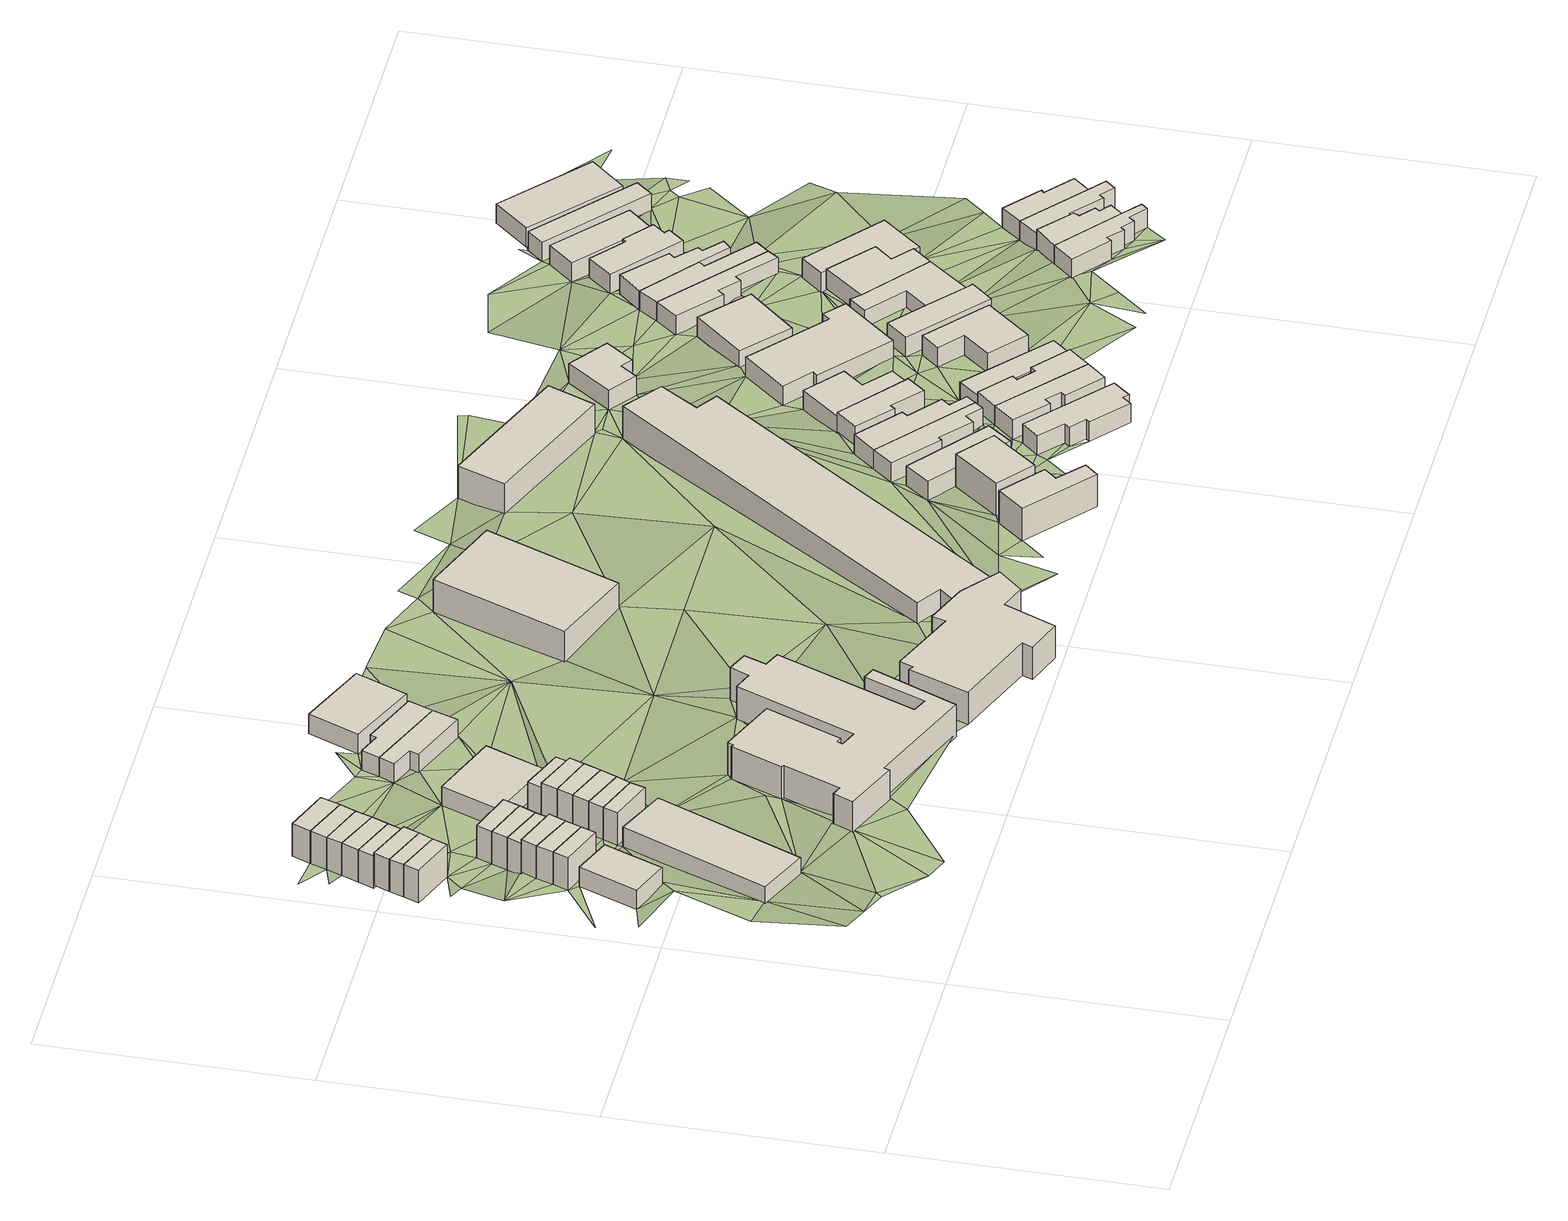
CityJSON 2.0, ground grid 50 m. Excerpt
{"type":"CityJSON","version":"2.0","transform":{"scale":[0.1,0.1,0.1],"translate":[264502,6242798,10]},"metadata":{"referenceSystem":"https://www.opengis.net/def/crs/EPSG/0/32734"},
"CityObjects":{
"building1":{"type":"Building","attributes":{"address":"Woodstock Cape Town","building":"yes","building:levels":1,"building_height":4.1,"plus_code":"4FRW3FC2+JXQ","ground_height":12.09,"roof_height":16.19},"geometry":[{"type":"Solid","lod":"1","boundaries":[[[[0,1,2,3]],[[1,4,5,2]],[[4,6,7,5]],[[6,0,3,7]],[[3,2,5,7]],[[6,4,1,0]]]]}]},
"building2":{"type":"Building","attributes":{"address":"10 Dublin Street Mews Woodstock Cape Town","building":"house","building:levels":2,"building_height":6.9,"plus_code":"4FRW3FC2+QX3","ground_height":11.28,"roof_height":18.18},"geometry":[{"type":"Solid","lod":"1","boundaries":[[[[8,9,10,11]],[[9,12,13,10]],[[12,14,15,13]],[[14,8,11,15]],[[11,10,13,15]],[[14,12,9,8]]]]}]},
"building3":{"type":"Building","attributes":{"address":"25 Dublin Street Mews Woodstock Cape Town","building":"house","building:levels":2,"building_height":6.9,"plus_code":"4FRW3FC2+MX9","ground_height":12.09,"roof_height":18.99},"geometry":[{"type":"Solid","lod":"1","boundaries":[[[[16,17,18,19]],[[17,20,21,18]],[[20,22,23,21]],[[22,16,19,23]],[[19,18,21,23]],[[22,20,17,16]]]]}]},
"building4":{"type":"Building","attributes":{"address":"11 Dublin Street Mews Woodstock Cape Town","building":"house","building:levels":2,"building_height":6.9,"plus_code":"4FRW3FC2+QX7","ground_height":11.28,"roof_height":18.18},"geometry":[{"type":"Solid","lod":"1","boundaries":[[[[9,8,11,10]],[[8,24,25,11]],[[24,26,27,25]],[[26,9,10,27]],[[10,11,25,27]],[[26,24,8,9]]]]}]},
"building5":{"type":"Building","attributes":{"address":"McNulty House (NOAH) 30 Dublin Street Woodstock Cape Town","building":"residential","building:levels":1,"building:units":"3","amenity":"social_facility","social_facility":"group_home","operator":"Neighbourhood Old Aged Homes (NOAH)","building_height":4.1,"plus_code":"4FRW3FC3+H2P","ground_height":12.09,"roof_height":16.19},"geometry":[{"type":"Solid","lod":"1","boundaries":[[[[28,29,30,31]],[[29,32,33,30]],[[32,34,35,33]],[[34,28,31,35]],[[31,30,33,35]],[[34,32,29,28]]]]}]},
"building6":{"type":"Building","attributes":{"address":"24 Dublin Street Mews Woodstock Cape Town","building":"house","building:levels":2,"building_height":6.9,"plus_code":"4FRW3FC2+MXQ","ground_height":12.09,"roof_height":18.99},"geometry":[{"type":"Solid","lod":"1","boundaries":[[[[36,17,18,37]],[[17,16,19,18]],[[16,38,39,19]],[[38,36,37,39]],[[37,18,19,39]],[[38,16,17,36]]]]}]},
"building7":{"type":"Building","attributes":{"address":"12 Dublin Street Mews Woodstock Cape Town","building":"house","building:levels":2,"building_height":6.9,"plus_code":"4FRW3FC2+QXG","ground_height":11.28,"roof_height":18.18},"geometry":[{"type":"Solid","lod":"1","boundaries":[[[[26,24,25,27]],[[24,40,41,25]],[[40,42,43,41]],[[42,26,27,43]],[[27,25,41,43]],[[42,40,24,26]]]]}]},
"building8":{"type":"Building","attributes":{"address":"23 Dublin Street Mews Woodstock Cape Town","building":"house","building:levels":2,"building_height":6.9,"plus_code":"4FRW3FC3+M2F","ground_height":12.09,"roof_height":18.99},"geometry":[{"type":"Solid","lod":"1","boundaries":[[[[44,36,37,45]],[[36,38,39,37]],[[38,46,47,39]],[[46,44,45,47]],[[45,37,39,47]],[[46,38,36,44]]]]}]},
"building9":{"type":"Building","attributes":{"address":"13 Dublin Street Mews Woodstock Cape Town","building":"house","building:levels":2,"building_height":6.9,"plus_code":"4FRW3FC2+QXP","ground_height":10.59,"roof_height":17.49},"geometry":[{"type":"Solid","lod":"1","boundaries":[[[[48,49,50,51]],[[49,52,53,50]],[[52,54,55,53]],[[54,48,51,55]],[[51,50,53,55]],[[54,52,49,48]]]]}]},
"building10":{"type":"Building","attributes":{"address":"22 Dublin Street Mews Woodstock Cape Town","building":"house","building:levels":2,"building_height":6.9,"plus_code":"4FRW3FC3+M2V","ground_height":11.28,"roof_height":18.18},"geometry":[{"type":"Solid","lod":"1","boundaries":[[[[56,57,58,59]],[[57,60,61,58]],[[60,62,63,61]],[[62,56,59,63]],[[59,58,61,63]],[[62,60,57,56]]]]}]},
"building11":{"type":"Building","attributes":{"address":"14 Dublin Street Mews Woodstock Cape Town","building":"house","building:levels":2,"building_height":6.9,"plus_code":"4FRW3FC2+QXX","ground_height":10.59,"roof_height":17.49},"geometry":[{"type":"Solid","lod":"1","boundaries":[[[[54,52,53,55]],[[52,64,65,53]],[[64,66,67,65]],[[66,54,55,67]],[[55,53,65,67]],[[66,64,52,54]]]]}]},
"building12":{"type":"Building","attributes":{"address":"21 Dublin Street Mews Woodstock Cape Town","building":"house","building:levels":2,"building_height":6.9,"plus_code":"4FRW3FC3+P23","ground_height":11.28,"roof_height":18.18},"geometry":[{"type":"Solid","lod":"1","boundaries":[[[[68,69,70,71]],[[69,57,58,70]],[[57,56,59,58]],[[56,68,71,59]],[[71,70,58,59]],[[56,57,69,68]]]]}]},
"building13":{"type":"Building","attributes":{"address":"15 Dublin Street Mews Woodstock Cape Town","building":"house","building:levels":2,"building_height":6.9,"plus_code":"4FRW3FC2+RX5","ground_height":10.59,"roof_height":17.49},"geometry":[{"type":"Solid","lod":"1","boundaries":[[[[66,64,65,67]],[[64,72,73,65]],[[72,74,75,73]],[[74,66,67,75]],[[67,65,73,75]],[[74,72,64,66]]]]}]},
"building14":{"type":"Building","attributes":{"address":"20 Dublin Street Mews Woodstock Cape Town","building":"house","building:levels":2,"building_height":6.9,"plus_code":"4FRW3FC3+P28","ground_height":11.28,"roof_height":18.18},"geometry":[{"type":"Solid","lod":"1","boundaries":[[[[69,68,71,70]],[[68,76,77,71]],[[76,78,79,77]],[[78,69,70,79]],[[70,71,77,79]],[[78,76,68,69]]]]}]},
"building15":{"type":"Building","attributes":{"address":"16 Dublin Street Mews Woodstock Cape Town","building":"house","building:levels":2,"building_height":6.9,"plus_code":"4FRW3FC3+R26","ground_height":10.59,"roof_height":17.49},"geometry":[{"type":"Solid","lod":"1","boundaries":[[[[74,72,73,75]],[[72,80,81,73]],[[80,82,83,81]],[[82,74,75,83]],[[75,73,81,83]],[[82,80,72,74]]]]}]},
"building16":{"type":"Building","attributes":{"address":"28E Dublin Street Woodstock Cape Town","building":"house","building:levels":2,"building_height":6.9,"plus_code":"4FRW3FC3+J3R","ground_height":12.09,"roof_height":18.99},"geometry":[{"type":"Solid","lod":"1","boundaries":[[[[84,85,86,87]],[[85,88,89,86]],[[88,90,91,89]],[[90,84,87,91]],[[87,86,89,91]],[[90,88,85,84]]]]}]},
"building17":{"type":"Building","attributes":{"address":"17 Dublin Street Mews Woodstock Cape Town","building":"house","building:levels":2,"building_height":6.9,"plus_code":"4FRW3FC3+R2C","ground_height":10.59,"roof_height":17.49},"geometry":[{"type":"Solid","lod":"1","boundaries":[[[[82,80,81,83]],[[80,92,93,81]],[[92,94,95,93]],[[94,82,83,95]],[[83,81,93,95]],[[94,92,80,82]]]]}]},
"building18":{"type":"Building","attributes":{"address":"28D Dublin Street Woodstock Cape Town","building":"house","building:levels":2,"building_height":6.9,"plus_code":"4FRW3FC3+M33","ground_height":12.09,"roof_height":18.99},"geometry":[{"type":"Solid","lod":"1","boundaries":[[[[85,84,87,86]],[[84,96,97,87]],[[96,98,99,97]],[[98,85,86,99]],[[86,87,97,99]],[[98,96,84,85]]]]}]},
"building19":{"type":"Building","attributes":{"address":"28C Dublin Street Woodstock Cape Town","building":"house","building:levels":2,"building_height":6.9,"plus_code":"4FRW3FC3+M37","ground_height":12.09,"roof_height":18.99},"geometry":[{"type":"Solid","lod":"1","boundaries":[[[[98,96,97,99]],[[96,100,101,97]],[[100,102,103,101]],[[102,98,99,103]],[[99,97,101,103]],[[102,100,96,98]]]]}]},
"building20":{"type":"Building","attributes":{"address":"28B Dublin Street Woodstock Cape Town","building":"house","building:levels":2,"building_height":6.9,"plus_code":"4FRW3FC3+M38","ground_height":12.09,"roof_height":18.99},"geometry":[{"type":"Solid","lod":"1","boundaries":[[[[102,100,101,103]],[[100,104,105,101]],[[104,106,107,105]],[[106,102,103,107]],[[103,101,105,107]],[[106,104,100,102]]]]}]},
"building21":{"type":"Building","attributes":{"address":"28A Dublin Street Woodstock Cape Town","building":"house","building:levels":2,"building_height":6.9,"plus_code":"4FRW3FC3+M3P","ground_height":12.09,"roof_height":18.99},"geometry":[{"type":"Solid","lod":"1","boundaries":[[[[106,104,105,107]],[[104,108,109,105]],[[108,110,111,109]],[[110,106,107,111]],[[107,105,109,111]],[[110,108,104,106]]]]}]},
"building22":{"type":"Building","attributes":{"address":"28 Dublin Street Woodstock Cape Town","building":"house","building:levels":2,"building_height":6.9,"plus_code":"4FRW3FC3+M3X","ground_height":11.21,"roof_height":18.11},"geometry":[{"type":"Solid","lod":"1","boundaries":[[[[112,113,114,115]],[[113,116,117,114]],[[116,118,119,117]],[[118,112,115,119]],[[115,114,117,119]],[[118,116,113,112]]]]}]},
"building23":{"type":"Building","attributes":{"address":"26 Dublin Street Woodstock Cape Town","building":"house","building:levels":1,"building_height":4.1,"plus_code":"4FRW3FC3+P3Q","ground_height":11.21,"roof_height":15.31},"geometry":[{"type":"Solid","lod":"1","boundaries":[[[[120,121,122,123]],[[121,124,125,122]],[[124,126,127,125]],[[126,120,123,127]],[[123,122,125,127]],[[126,124,121,120]]]]}]},
"building24":{"type":"Building","attributes":{"address":"St. Agnes' Catholic Church","building":"church","building:levels":2,"amenity":"place_of_worship","building_height":6.9,"plus_code":"4FRW3FC3+G4Q","ground_height":13.07,"roof_height":19.97},"geometry":[{"type":"Solid","lod":"1","boundaries":[[[[128,129,130,131]],[[129,132,133,130]],[[132,134,135,133]],[[134,136,137,135]],[[136,138,139,137]],[[138,140,141,139]],[[140,142,143,141]],[[142,144,145,143]],[[144,146,147,145]],[[146,148,149,147]],[[148,150,151,149]],[[150,152,153,151]],[[152,154,155,153]],[[154,156,157,155]],[[156,158,159,157]],[[158,160,161,159]],[[160,162,163,161]],[[162,164,165,163]],[[164,166,167,165]],[[166,168,169,167]],[[168,170,171,169]],[[170,172,173,171]],[[172,174,175,173]],[[174,176,177,175]],[[176,178,179,177]],[[178,128,131,179]],[[131,130,133,135,137,139,141,143,145,147,149,151,153,155,157,159,161,163,165,167,169,171,173,175,177,179]],[[178,176,174,172,170,168,166,164,162,160,158,156,154,152,150,148,146,144,142,140,138,136,134,132,129,128]]]]}]},
"building25":{"type":"Building","attributes":{"address":"24 Dublin Street Woodstock Cape Town","building":"house","building:levels":1,"building_height":4.1,"plus_code":"4FRW3FC3+Q4P","ground_height":10.62,"roof_height":14.72},"geometry":[{"type":"Solid","lod":"1","boundaries":[[[[180,181,182,183]],[[181,184,185,182]],[[184,186,187,185]],[[186,188,189,187]],[[188,190,191,189]],[[190,180,183,191]],[[183,182,185,187,189,191]],[[190,188,186,184,181,180]]]]}]},
"building26":{"type":"Building","attributes":{"address":"22 Dublin Street Woodstock Cape Town","building":"house","building:levels":1,"building_height":4.1,"plus_code":"4FRW3FC3+R45","ground_height":10.62,"roof_height":14.72},"geometry":[{"type":"Solid","lod":"1","boundaries":[[[[181,180,183,182]],[[180,192,193,183]],[[192,194,195,193]],[[194,196,197,195]],[[196,198,199,197]],[[198,181,182,199]],[[182,183,193,195,197,199]],[[198,196,194,192,180,181]]]]}]},
"building27":{"type":"Building","attributes":{"address":"20 Dublin Street Woodstock Cape Town","building":"house","building:levels":1,"building_height":4.1,"plus_code":"4FRW3FC3+R5F","ground_height":10.62,"roof_height":14.72},"geometry":[{"type":"Solid","lod":"1","boundaries":[[[[200,201,202,203]],[[201,204,205,202]],[[204,206,207,205]],[[206,200,203,207]],[[203,202,205,207]],[[206,204,201,200]]]]}]},
"building28":{"type":"Building","attributes":{"address":"Lawrence Henry House 23 Regent Street 7915 Woodstock, Cape Town","building":"residential","building:levels":2,"amenity":"social_facility","social_facility":"shelter","operator":"Scalabrini Centre of Cape Town","building_height":6.9,"plus_code":"4FRW3FC3+F82","ground_height":14.34,"roof_height":21.24},"geometry":[{"type":"Solid","lod":"1","boundaries":[[[[208,209,210,211]],[[209,212,213,210]],[[212,214,215,213]],[[214,216,217,215]],[[216,218,219,217]],[[218,220,221,219]],[[220,222,223,221]],[[222,224,225,223]],[[224,226,227,225]],[[226,228,229,227]],[[228,230,231,229]],[[230,232,233,231]],[[232,208,211,233]],[[211,210,213,215,217,219,221,223,225,227,229,231,233]],[[232,230,228,226,224,222,220,218,216,214,212,209,208]]]]}]},
"building29":{"type":"Building","attributes":{"address":"St. Agnes Community Hall","building":"community_centre","building:levels":2,"building_height":6.9,"plus_code":"4FRW3FC3+P8V","ground_height":11.02,"roof_height":17.92},"geometry":[{"type":"Solid","lod":"1","boundaries":[[[[234,235,236,237]],[[235,238,239,236]],[[238,240,241,239]],[[240,234,237,241]],[[237,236,239,241]],[[240,238,235,234]]]]}]},
"building30":{"type":"Building","attributes":{"address":"31 Argyle Street Woodstock Cape Town","building":"house","building:levels":2,"building_height":6.9,"plus_code":"4FRW3FC3+CFX","ground_height":14.3,"roof_height":21.2},"geometry":[{"type":"Solid","lod":"1","boundaries":[[[[242,243,244,245]],[[243,246,247,244]],[[246,248,249,247]],[[248,250,251,249]],[[250,252,253,251]],[[252,242,245,253]],[[245,244,247,249,251,253]],[[252,250,248,246,243,242]]]]}]},
"building31":{"type":"Building","attributes":{"building":"school","building:levels":2,"building_height":6.9,"plus_code":"4FRW3FC3+HFJ","ground_height":11.7,"roof_height":18.6},"geometry":[{"type":"Solid","lod":"1","boundaries":[[[[254,255,256,257]],[[255,258,259,256]],[[258,260,261,259]],[[260,262,263,261]],[[262,264,265,263]],[[264,266,267,265]],[[266,268,269,267]],[[268,254,257,269]],[[257,256,259,261,263,265,267,269]],[[268,266,264,262,260,258,255,254]]]]}]},
"building32":{"type":"Building","attributes":{"address":"29 Argyle Street Woodstock Cape Town","building":"house","building:levels":2,"building_height":6.9,"plus_code":"4FRW3FC3+FGM","ground_height":14.3,"roof_height":21.2},"geometry":[{"type":"Solid","lod":"1","boundaries":[[[[270,271,272,273]],[[271,274,275,272]],[[274,276,277,275]],[[276,270,273,277]],[[273,272,275,277]],[[276,274,271,270]]]]}]},
"building33":{"type":"Building","attributes":{"address":"27C Argyle Street Woodstock Cape Town","building":"house","building:levels":1,"building_height":4.1,"plus_code":"4FRW3FC3+GG5","ground_height":13.49,"roof_height":17.59},"geometry":[{"type":"Solid","lod":"1","boundaries":[[[[278,279,280,281]],[[279,282,283,280]],[[282,284,285,283]],[[284,278,281,285]],[[281,280,283,285]],[[284,282,279,278]]]]}]},
"building34":{"type":"Building","attributes":{"address":"27B Argyle Street Woodstock Cape Town","building":"house","building:levels":1,"building_height":4.1,"plus_code":"4FRW3FC3+GHJ","ground_height":13.49,"roof_height":17.59},"geometry":[{"type":"Solid","lod":"1","boundaries":[[[[286,287,288,289]],[[287,290,291,288]],[[290,292,293,291]],[[292,294,295,293]],[[294,296,297,295]],[[296,298,299,297]],[[298,300,301,299]],[[300,286,289,301]],[[289,288,291,293,295,297,299,301]],[[300,298,296,294,292,290,287,286]]]]}]},
"building35":{"type":"Building","attributes":{"address":"27A Argyle Street Woodstock Cape Town","building":"house","building:levels":1,"building_height":4.1,"plus_code":"4FRW3FC3+GHP","ground_height":13.49,"roof_height":17.59},"geometry":[{"type":"Solid","lod":"1","boundaries":[[[[286,300,301,289]],[[300,302,303,301]],[[302,304,305,303]],[[304,306,307,305]],[[306,308,309,307]],[[308,310,311,309]],[[310,312,313,311]],[[312,286,289,313]],[[289,301,303,305,307,309,311,313]],[[312,310,308,306,304,302,300,286]]]]}]},
"building36":{"type":"Building","attributes":{"address":"36 Devon Street Woodstock Cape Town","building":"house","building:levels":1,"building_height":4.1,"plus_code":"4FRW3FC3+CJJ","ground_height":14.3,"roof_height":18.4},"geometry":[{"type":"Solid","lod":"1","boundaries":[[[[314,315,316,317]],[[315,318,319,316]],[[318,320,321,319]],[[320,322,323,321]],[[322,324,325,323]],[[324,326,327,325]],[[326,328,329,327]],[[328,330,331,329]],[[330,332,333,331]],[[332,314,317,333]],[[317,316,319,321,323,325,327,329,331,333]],[[332,330,328,326,324,322,320,318,315,314]]]]}]},
"building37":{"type":"Building","attributes":{"building":"school","building:levels":2,"building_height":6.9,"plus_code":"4FRW3FC3+QGC","ground_height":10.78,"roof_height":17.68},"geometry":[{"type":"Solid","lod":"1","boundaries":[[[[334,335,336,337]],[[335,338,339,336]],[[338,340,341,339]],[[340,334,337,341]],[[337,336,339,341]],[[340,338,335,334]]]]}]},
"building38":{"type":"Building","attributes":{"address":"34 Devon Street Woodstock Cape Town","building":"house","building:levels":1,"building_height":4.1,"plus_code":"4FRW3FC3+FJ8","ground_height":14.3,"roof_height":18.4},"geometry":[{"type":"Solid","lod":"1","boundaries":[[[[342,343,344,345]],[[343,346,347,344]],[[346,348,349,347]],[[348,350,351,349]],[[350,352,353,351]],[[352,354,355,353]],[[354,356,357,355]],[[356,342,345,357]],[[345,344,347,349,351,353,355,357]],[[356,354,352,350,348,346,343,342]]]]}]},
"building39":{"type":"Building","attributes":{"address":"27 Argyle Street Woodstock Cape Town","building":"house","building:levels":1,"building_height":4.1,"plus_code":"4FRW3FC3+HH9","ground_height":13.49,"roof_height":17.59},"geometry":[{"type":"Solid","lod":"1","boundaries":[[[[358,359,360,361]],[[359,362,363,360]],[[362,364,365,363]],[[364,366,367,365]],[[366,368,369,367]],[[368,358,361,369]],[[361,360,363,365,367,369]],[[368,366,364,362,359,358]]]]}]},
"building40":{"type":"Building","attributes":{"address":"32 Devon Street Woodstock Cape Town","building":"house","building:levels":1,"building_height":4.1,"plus_code":"4FRW3FC3+FJ9","ground_height":14.3,"roof_height":18.4},"geometry":[{"type":"Solid","lod":"1","boundaries":[[[[342,370,371,345]],[[370,372,373,371]],[[372,374,375,373]],[[374,376,377,375]],[[376,378,379,377]],[[378,380,381,379]],[[380,343,344,381]],[[343,342,345,344]],[[345,371,373,375,377,379,381,344]],[[343,380,378,376,374,372,370,342]]]]}]},
"building41":{"type":"Building","attributes":{"address":"25 Argyle Street Woodstock Cape Town","building":"house","building:levels":1,"building_height":4.1,"plus_code":"4FRW3FC3+HHQ","ground_height":12.6,"roof_height":16.7},"geometry":[{"type":"Solid","lod":"1","boundaries":[[[[382,383,384,385]],[[383,386,387,384]],[[386,388,389,387]],[[388,390,391,389]],[[390,392,393,391]],[[392,382,385,393]],[[385,384,387,389,391,393]],[[392,390,388,386,383,382]]]]}]},
"building42":{"type":"Building","attributes":{"address":"30 Devon Street Woodstock Cape Town","building":"house","building:levels":1,"building_height":4.1,"plus_code":"4FRW3FC3+FJX","ground_height":13.52,"roof_height":17.62},"geometry":[{"type":"Solid","lod":"1","boundaries":[[[[394,395,396,397]],[[395,398,399,396]],[[398,400,401,399]],[[400,402,403,401]],[[402,404,405,403]],[[404,394,397,405]],[[397,396,399,401,403,405]],[[404,402,400,398,395,394]]]]}]},
"building43":{"type":"Building","attributes":{"building":"school","building:levels":1,"building_height":4.1,"plus_code":"4FRW3FC3+PJJ","ground_height":11.63,"roof_height":15.73},"geometry":[{"type":"Solid","lod":"1","boundaries":[[[[406,407,408,409]],[[407,410,411,408]],[[410,412,413,411]],[[412,414,415,413]],[[414,416,417,415]],[[416,406,409,417]],[[409,408,411,413,415,417]],[[416,414,412,410,407,406]]]]}]},
"building44":{"type":"Building","attributes":{"address":"23 Argyle Street Woodstock Cape Town","building":"house","building:levels":1,"building_height":4.1,"plus_code":"4FRW3FC3+JM7","ground_height":12.6,"roof_height":16.7},"geometry":[{"type":"Solid","lod":"1","boundaries":[[[[418,419,420,421]],[[419,422,423,420]],[[422,424,425,423]],[[424,426,427,425]],[[426,428,429,427]],[[428,430,431,429]],[[430,432,433,431]],[[432,418,421,433]],[[421,420,423,425,427,429,431,433]],[[432,430,428,426,424,422,419,418]]]]}]},
"building45":{"type":"Building","attributes":{"address":"28 Devon Street Woodstock Cape Town","building":"house","building:levels":1,"building_height":4.1,"plus_code":"4FRW3FC3+GPC","ground_height":13.52,"roof_height":17.62},"geometry":[{"type":"Solid","lod":"1","boundaries":[[[[434,435,436,437]],[[435,438,439,436]],[[438,440,441,439]],[[440,442,443,441]],[[442,444,445,443]],[[444,434,437,445]],[[437,436,439,441,443,445]],[[444,442,440,438,435,434]]]]}]},
"building46":{"type":"Building","attributes":{"address":"26A Devon Street Woodstock Cape Town","building":"house","building:levels":1,"building_height":4.1,"plus_code":"4FRW3FC3+GPV","ground_height":13.52,"roof_height":17.62},"geometry":[{"type":"Solid","lod":"1","boundaries":[[[[446,447,448,449]],[[447,450,451,448]],[[450,452,453,451]],[[452,454,455,453]],[[454,456,457,455]],[[456,446,449,457]],[[449,448,451,453,455,457]],[[456,454,452,450,447,446]]]]}]},
"building47":{"type":"Building","attributes":{"address":"21 Argyle Street Woodstock Cape Town","building":"house","building:levels":1,"building_height":4.1,"plus_code":"4FRW3FC3+MM8","ground_height":11.63,"roof_height":15.73},"geometry":[{"type":"Solid","lod":"1","boundaries":[[[[458,459,460,461]],[[459,462,463,460]],[[462,464,465,463]],[[464,458,461,465]],[[461,460,463,465]],[[464,462,459,458]]]]}]},
"building48":{"type":"Building","attributes":{"address":"26 Devon Street Woodstock Cape Town","building":"house","building:levels":1,"building_height":4.1,"plus_code":"4FRW3FC3+HQ6","ground_height":12.6,"roof_height":16.7},"geometry":[{"type":"Solid","lod":"1","boundaries":[[[[466,467,468,469]],[[467,470,471,468]],[[470,472,473,471]],[[472,474,475,473]],[[474,476,477,475]],[[476,478,479,477]],[[478,466,469,479]],[[469,468,471,473,475,477,479]],[[478,476,474,472,470,467,466]]]]}]},
"building49":{"type":"Building","attributes":{"address":"24 Devon Street Woodstock Cape Town","building":"house","building:levels":1,"building_height":4.1,"plus_code":"4FRW3FC3+HQR","ground_height":12.6,"roof_height":16.7},"geometry":[{"type":"Solid","lod":"1","boundaries":[[[[466,480,481,469]],[[480,482,483,481]],[[482,484,485,483]],[[484,486,487,485]],[[486,467,468,487]],[[467,466,469,468]],[[469,481,483,485,487,468]],[[467,486,484,482,480,466]]]]}]},
"building50":{"type":"Building","attributes":{"address":"19 Argyle Street Woodstock Cape Town","building":"house","building:levels":1,"building_height":4.1,"plus_code":"4FRW3FC3+MPR","ground_height":11.39,"roof_height":15.49},"geometry":[{"type":"Solid","lod":"1","boundaries":[[[[488,489,490,491]],[[489,492,493,490]],[[492,494,495,493]],[[494,496,497,495]],[[496,498,499,497]],[[498,500,501,499]],[[500,502,503,501]],[[502,488,491,503]],[[491,490,493,495,497,499,501,503]],[[502,500,498,496,494,492,489,488]]]]}]},
"building51":{"type":"Building","attributes":{"address":"17 Argyle Street Woodstock Cape Town","building":"house","building:levels":1,"building_height":4.1,"plus_code":"4FRW3FC3+MQJ","ground_height":11.39,"roof_height":15.49},"geometry":[{"type":"Solid","lod":"1","boundaries":[[[[488,502,503,491]],[[502,504,505,503]],[[504,506,507,505]],[[506,508,509,507]],[[508,510,511,509]],[[510,488,491,511]],[[491,503,505,507,509,511]],[[510,508,506,504,502,488]]]]}]},
"building52":{"type":"Building","attributes":{"address":"15 Argyle Street Woodstock Cape Town","building":"house","building:levels":1,"building_height":4.1,"plus_code":"4FRW3FC3+PP9","ground_height":11.39,"roof_height":15.49},"geometry":[{"type":"Solid","lod":"1","boundaries":[[[[510,508,509,511]],[[508,512,513,509]],[[512,514,515,513]],[[514,516,517,515]],[[516,518,519,517]],[[518,520,521,519]],[[520,522,523,521]],[[522,524,525,523]],[[524,510,511,525]],[[511,509,513,515,517,519,521,523,525]],[[524,522,520,518,516,514,512,508,510]]]]}]},
"building53":{"type":"Building","attributes":{"address":"49 Devon Street Woodstock Cape Town","building":"house","building:levels":1,"building_height":4.1,"plus_code":"4FRW3FC3+FR7","ground_height":13.91,"roof_height":18.01},"geometry":[{"type":"Solid","lod":"1","boundaries":[[[[526,527,528,529]],[[527,530,531,528]],[[530,532,533,531]],[[532,534,535,533]],[[534,536,537,535]],[[536,538,539,537]],[[538,540,541,539]],[[540,542,543,541]],[[542,544,545,543]],[[544,546,547,545]],[[546,526,529,547]],[[529,528,531,533,535,537,539,541,543,545,547]],[[546,544,542,540,538,536,534,532,530,527,526]]]]}]},
"building54":{"type":"Building","attributes":{"address":"22 Devon Street Woodstock Cape Town","building":"house","building:levels":1,"building_height":4.1,"plus_code":"4FRW3FC3+JQ9","ground_height":12.27,"roof_height":16.37},"geometry":[{"type":"Solid","lod":"1","boundaries":[[[[548,549,550,551]],[[549,552,553,550]],[[552,554,555,553]],[[554,556,557,555]],[[556,558,559,557]],[[558,560,561,559]],[[560,562,563,561]],[[562,548,551,563]],[[551,550,553,555,557,559,561,563]],[[562,560,558,556,554,552,549,548]]]]}]},
"building55":{"type":"Building","attributes":{"address":"47 Devon Street Woodstock Cape Town","building":"house","building:levels":1,"building_height":4.1,"plus_code":"4FRW3FC3+FRH","ground_height":13.91,"roof_height":18.01},"geometry":[{"type":"Solid","lod":"1","boundaries":[[[[526,546,547,529]],[[546,564,565,547]],[[564,566,567,565]],[[566,568,569,567]],[[568,570,571,569]],[[570,572,573,571]],[[572,574,575,573]],[[574,526,529,575]],[[529,547,565,567,569,571,573,575]],[[574,572,570,568,566,564,546,526]]]]}]},
"building56":{"type":"Building","attributes":{"address":"13 Argyle Street Woodstock Cape Town","building":"house","building:levels":1,"building_height":4.1,"plus_code":"4FRW3FC3+PQR","ground_height":11.39,"roof_height":15.49},"geometry":[{"type":"Solid","lod":"1","boundaries":[[[[576,577,578,579]],[[577,580,581,578]],[[580,582,583,581]],[[582,584,585,583]],[[584,586,587,585]],[[586,588,589,587]],[[588,590,591,589]],[[590,576,579,591]],[[579,578,581,583,585,587,589,591]],[[590,588,586,584,582,580,577,576]]]]}]},
"building57":{"type":"Building","attributes":{"address":"45 Devon Street Woodstock Cape Town","building":"house","building:levels":1,"building_height":4.1,"plus_code":"4FRW3FC3+FRX","ground_height":13.13,"roof_height":17.23},"geometry":[{"type":"Solid","lod":"1","boundaries":[[[[592,593,594,595]],[[593,596,597,594]],[[596,598,599,597]],[[598,600,601,599]],[[600,602,603,601]],[[602,604,605,603]],[[604,606,607,605]],[[606,608,609,607]],[[608,592,595,609]],[[595,594,597,599,601,603,605,607,609]],[[608,606,604,602,600,598,596,593,592]]]]}]},
"building58":{"type":"Building","attributes":{"address":"11 Argyle Street Woodstock Cape Town","building":"house","building:levels":1,"building_height":4.1,"plus_code":"4FRW3FC3+QQF","ground_height":10.26,"roof_height":14.36},"geometry":[{"type":"Solid","lod":"1","boundaries":[[[[610,611,612,613]],[[611,614,615,612]],[[614,616,617,615]],[[616,610,613,617]],[[613,612,615,617]],[[616,614,611,610]]]]}]},
"building59":{"type":"Building","attributes":{"address":"43 Devon Street Woodstock Cape Town","building":"house","building:levels":1,"building_height":4.1,"plus_code":"4FRW3FC3+FVV","ground_height":13.13,"roof_height":17.23},"geometry":[{"type":"Solid","lod":"1","boundaries":[[[[608,606,607,609]],[[606,618,619,607]],[[618,620,621,619]],[[620,622,623,621]],[[622,624,625,623]],[[624,608,609,625]],[[609,607,619,621,623,625]],[[624,622,620,618,606,608]]]]}]},
"building60":{"type":"Building","attributes":{"address":"9A Argyle Street Woodstock Cape Town","building":"house","building:levels":1,"building_height":4.1,"plus_code":"4FRW3FC3+QRJ","ground_height":10.26,"roof_height":14.36},"geometry":[{"type":"Solid","lod":"1","boundaries":[[[[626,627,628,629]],[[627,630,631,628]],[[630,632,633,631]],[[632,626,629,633]],[[629,628,631,633]],[[632,630,627,626]]]]}]},
"building61":{"type":"Building","attributes":{"address":"9 Argyle Street Woodstock Cape Town","building":"house","building:levels":1,"building_height":4.1,"plus_code":"4FRW3FC3+RR3","ground_height":10.04,"roof_height":14.14},"geometry":[{"type":"Solid","lod":"1","boundaries":[[[[634,635,636,637]],[[635,638,639,636]],[[638,640,641,639]],[[640,634,637,641]],[[637,636,639,641]],[[640,638,635,634]]]]}]},
"terrain1":{"type":"TINRelief","geometry":[{"type":"CompositeSurface","lod":"1","boundaries":[[[642,643,644]],[[643,645,644]],[[646,645,647]],[[644,648,642]],[[648,4,649]],[[646,647,650]],[[651,645,646]],[[644,645,651]],[[644,652,648]],[[653,1,20]],[[4,648,652]],[[17,654,20]],[[655,646,650]],[[654,17,36]],[[651,646,655]],[[652,644,29]],[[654,36,44]],[[20,1,22]],[[650,656,655]],[[654,57,657]],[[14,658,657]],[[57,654,44]],[[22,1,0]],[[29,0,652]],[[14,657,69]],[[657,57,69]],[[22,0,16]],[[655,659,651]],[[660,655,656]],[[74,661,66]],[[69,78,14]],[[8,14,662]],[[85,16,0]],[[88,0,29]],[[82,663,74]],[[14,78,662]],[[662,24,8]],[[0,88,85]],[[38,16,98]],[[659,156,651]],[[24,662,40]],[[16,85,98]],[[662,664,40]],[[46,38,102]],[[29,90,88]],[[651,665,28]],[[102,38,98]],[[662,78,666]],[[651,156,665]],[[667,655,660]],[[668,46,106]],[[78,76,666]],[[659,669,156]],[[106,46,102]],[[28,90,29]],[[68,668,106]],[[121,664,662]],[[64,664,121]],[[68,106,110]],[[76,68,118]],[[669,158,156]],[[90,28,84]],[[662,666,121]],[[64,121,72]],[[118,68,110]],[[666,76,118]],[[670,84,28]],[[665,154,28]],[[92,80,671]],[[667,660,672]],[[156,154,665]],[[96,84,670]],[[184,80,72]],[[666,118,126]],[[672,673,667]],[[670,100,96]],[[154,150,28]],[[28,150,670]],[[72,121,184]],[[670,104,100]],[[671,80,184]],[[126,118,674]],[[146,144,142]],[[104,670,108]],[[150,154,152]],[[142,675,146]],[[674,108,670]],[[675,676,146]],[[121,677,184]],[[678,671,184]],[[677,121,679]],[[121,120,679]],[[670,150,680]],[[184,181,678]],[[184,677,681]],[[198,678,181]],[[680,150,676]],[[682,674,670]],[[675,680,676]],[[678,198,683]],[[684,685,686]],[[687,677,679]],[[674,688,126]],[[679,120,687]],[[222,672,224]],[[198,196,194]],[[204,198,194]],[[683,198,204]],[[682,670,680]],[[688,120,126]],[[672,222,689]],[[684,686,690]],[[204,194,192]],[[222,220,218]],[[689,222,218]],[[680,691,692]],[[688,674,682]],[[120,688,687]],[[686,689,690]],[[692,682,680]],[[192,693,204]],[[694,687,688]],[[192,694,693]],[[218,695,689]],[[682,692,696]],[[697,690,696]],[[688,693,694]],[[698,695,218]],[[699,690,689]],[[696,690,699]],[[689,695,699]],[[700,688,682]],[[688,701,693]],[[702,693,701]],[[703,682,696]],[[695,704,705]],[[705,706,695]],[[707,700,682]],[[706,699,695]],[[699,703,696]],[[701,688,708]],[[705,709,706]],[[710,705,704]],[[700,238,688]],[[703,707,682]],[[710,704,711]],[[238,708,688]],[[711,712,710]],[[706,713,699]],[[712,714,710]],[[238,715,708]],[[703,699,713]],[[713,707,703]],[[716,714,717]],[[714,279,710]],[[715,238,718]],[[719,714,716]],[[720,721,715]],[[707,722,718]],[[720,715,718]],[[719,279,714]],[[287,710,279]],[[707,713,722]],[[723,719,250]],[[255,713,706]],[[719,723,279]],[[723,250,274]],[[718,724,720]],[[279,723,270]],[[722,724,718]],[[725,274,250]],[[710,287,726]],[[725,727,274]],[[728,720,340]],[[279,278,287]],[[276,274,727]],[[270,729,279]],[[724,340,720]],[[730,727,725]],[[276,729,270]],[[290,287,278]],[[276,727,729]],[[255,722,713]],[[730,324,727]],[[729,727,324]],[[278,731,290]],[[324,730,326]],[[722,732,724]],[[324,322,729]],[[730,328,326]],[[730,332,328]],[[322,346,729]],[[733,292,290]],[[731,729,346]],[[287,286,726]],[[733,290,731]],[[734,346,322]],[[312,726,286]],[[346,343,731]],[[312,310,359]],[[735,733,731]],[[358,312,359]],[[722,255,732]],[[296,733,735]],[[343,735,731]],[[362,359,310]],[[322,736,734]],[[312,358,726]],[[737,734,738]],[[310,308,306]],[[735,343,739]],[[740,737,738]],[[736,738,734]],[[739,741,735]],[[362,310,366]],[[304,302,306]],[[366,364,362]],[[310,306,366]],[[741,739,302]],[[742,743,340]],[[404,306,302]],[[739,404,302]],[[358,392,726]],[[340,743,744]],[[404,366,306]],[[732,255,745]],[[254,746,726]],[[340,744,747]],[[368,366,404]],[[748,749,750]],[[255,751,745]],[[392,419,726]],[[751,732,745]],[[255,254,751]],[[750,752,748]],[[742,732,751]],[[419,392,422]],[[404,753,368]],[[726,418,254]],[[726,419,418]],[[392,754,424]],[[422,392,424]],[[755,754,756]],[[751,254,757]],[[755,368,753]],[[442,438,404]],[[442,404,758]],[[753,404,438]],[[743,742,759]],[[254,418,757]],[[759,742,751]],[[754,760,424]],[[760,754,755]],[[755,753,760]],[[442,758,761]],[[442,440,438]],[[435,753,438]],[[414,412,757]],[[762,757,418]],[[763,758,764]],[[435,452,753]],[[452,760,753]],[[757,762,414]],[[759,765,743]],[[762,418,766]],[[452,450,760]],[[432,766,418]],[[761,758,767]],[[762,766,768]],[[452,435,769]],[[762,458,414]],[[763,767,758]],[[416,765,759]],[[416,414,770]],[[450,771,760]],[[768,766,432]],[[761,769,772]],[[772,769,435]],[[769,761,767]],[[773,770,414]],[[760,771,428]],[[773,414,458]],[[430,768,432]],[[765,416,770]],[[774,775,450]],[[771,450,775]],[[776,768,430]],[[767,777,778]],[[470,428,771]],[[779,770,773]],[[780,765,770]],[[781,773,458]],[[767,782,769]],[[430,428,783]],[[784,769,782]],[[770,779,780]],[[458,776,781]],[[470,783,428]],[[767,778,785]],[[784,786,787]],[[776,430,783]],[[783,470,467]],[[767,785,782]],[[576,765,780]],[[786,788,787]],[[610,789,765]],[[776,790,781]],[[486,783,467]],[[791,784,782]],[[494,781,790]],[[786,784,574]],[[792,776,783]],[[765,576,610]],[[785,530,782]],[[790,776,793]],[[784,791,574]],[[780,524,576]],[[776,792,793]],[[793,794,790]],[[786,608,788]],[[530,785,795]],[[789,610,796]],[[797,798,788]],[[530,534,532]],[[522,576,524]],[[786,574,608]],[[534,530,795]],[[792,799,793]],[[788,608,797]],[[506,512,508]],[[590,610,576]],[[536,534,538]],[[534,795,538]],[[577,576,522]],[[512,506,800]],[[518,522,520]],[[799,792,552]],[[542,538,795]],[[616,796,610]],[[540,538,542]],[[516,514,518]],[[586,610,590]],[[577,522,518]],[[514,512,800]],[[608,624,797]],[[799,552,800]],[[514,577,518]],[[588,586,590]],[[572,570,568]],[[627,796,616]],[[568,801,572]],[[568,566,564]],[[544,802,546]],[[564,546,802]],[[577,514,580]],[[552,797,803]],[[804,610,586]],[[803,797,624]],[[801,568,805]],[[806,514,800]],[[584,582,580]],[[586,584,804]],[[584,580,804]],[[514,806,580]],[[616,807,627]],[[627,626,808]],[[809,800,552]],[[810,552,803]],[[804,580,811]],[[800,809,806]],[[627,807,811]],[[810,809,552]],[[804,811,807]],[[812,626,813]],[[806,814,580]],[[814,811,580]],[[813,626,815]],[[809,816,806]],[[806,817,814]],[[814,818,811]],[[811,818,815]],[[638,813,815]],[[818,819,815]],[[820,819,818]],[[819,638,815]],[[821,638,822]]]}]}
},
"vertices":[
[191,641,21],[118,670,21],[118,670,62],[191,641,62],[73,559,21],[73,559,62],[147,530,21],[147,530,62],
[119,928,13],[35,961,13],[35,961,82],[119,928,82],[24,932,13],[24,932,82],[108,900,13],[108,900,82],
[196,683,21],[114,715,21],[114,715,90],[196,683,90],[103,686,21],[103,686,90],[185,655,21],[185,655,90],
[131,954,13],[131,954,82],[45,988,13],[45,988,82],
[343,580,21],[247,621,21],[247,621,62],[343,580,62],[129,345,21],[129,345,62],[225,304,21],[225,304,62],
[125,747,21],[125,747,90],[207,713,21],[207,713,90],
[143,984,13],[143,984,82],[58,1018,13],[58,1018,82],
[138,776,21],[138,776,90],[221,745,21],[221,745,90],
[58,1018,6],[143,984,6],[143,984,75],[58,1018,75],[155,1014,6],[155,1014,75],[70,1048,6],[70,1048,75],
[230,771,13],[149,803,13],[149,803,82],[230,771,82],[138,776,13],[138,776,82],[221,745,13],[221,745,82],
[168,1045,6],[168,1045,75],[83,1080,6],[83,1080,75],
[244,802,13],[161,833,13],[161,833,82],[244,802,82],
[179,1076,6],[179,1076,75],[94,1109,6],[94,1109,75],
[256,833,13],[256,833,82],[172,862,13],[172,862,82],
[192,1106,6],[192,1106,75],[106,1140,6],[106,1140,75],
[339,628,21],[259,658,21],[259,658,90],[339,628,90],[248,630,21],[248,630,90],[330,600,21],[330,600,90],
[205,1143,6],[205,1143,75],[120,1175,6],[120,1175,75],
[351,654,21],[351,654,90],[270,686,21],[270,686,90],
[364,685,21],[364,685,90],[283,717,21],[283,717,90],
[376,717,21],[376,717,90],[294,747,21],[294,747,90],
[387,745,21],[387,745,90],[305,777,21],[305,777,90],
[305,777,12],[387,745,12],[387,745,81],[305,777,81],[397,771,12],[397,771,81],[315,803,12],[315,803,81],
[440,903,12],[309,953,12],[309,953,53],[440,903,53],[265,842,12],[265,842,53],[396,791,12],[396,791,53],
[741,456,31],[710,469,31],[710,469,100],[741,456,100],[726,511,31],[726,511,100],[687,527,31],[687,527,100],[672,491,31],[672,491,100],[636,505,31],[636,505,100],[544,279,31],[544,279,100],[512,292,31],[512,292,100],[517,302,31],[517,302,100],[527,298,31],[527,298,100],[585,441,31],[585,441,100],[474,486,31],[474,486,100],[469,475,31],[469,475,100],[464,477,31],[464,477,100],[425,380,31],[425,380,100],[430,378,31],[430,378,100],[386,270,31],[386,270,100],[368,277,31],[368,277,100],[351,239,31],[351,239,100],[455,197,31],[455,197,100],[459,207,31],[459,207,100],[664,125,31],[664,125,100],[733,286,31],[733,286,100],[709,296,31],[709,296,100],[663,180,31],[663,180,100],[635,192,31],[635,192,100],
[529,1016,6],[376,1077,6],[376,1077,47],[529,1016,47],[363,1048,6],[363,1048,47],[406,1030,6],[406,1030,47],[399,1013,6],[399,1013,47],[512,968,6],[512,968,47],
[547,1062,6],[547,1062,47],[436,1106,6],[436,1106,47],[432,1094,6],[432,1094,47],[389,1111,6],[389,1111,47],
[606,1167,6],[473,1222,6],[473,1222,47],[606,1167,47],[433,1126,6],[433,1126,47],[566,1070,6],[566,1070,47],
[998,83,43],[1040,129,43],[1040,129,112],[998,83,112],[971,184,43],[971,184,112],[889,216,43],[889,216,112],[881,190,43],[881,190,112],[750,243,43],[750,243,112],[739,217,43],[739,217,112],[731,223,43],[731,223,112],[687,109,43],[687,109,112],[846,48,43],[846,48,112],[838,28,43],[838,28,112],[907,3,43],[907,3,112],[949,101,43],[949,101,112],
[914,772,10],[1016,1026,10],[1016,1026,79],[914,772,79],[857,1086,10],[857,1086,79],[758,833,10],[758,833,79],
[1227,130,43],[1351,25,43],[1351,25,112],[1227,130,112],[1373,50,43],[1373,50,112],[1325,92,43],[1325,92,112],[1346,116,43],[1346,116,112],[1269,180,43],[1269,180,112],
[1477,818,17],[1407,871,17],[1407,871,86],[1477,818,86],[956,256,17],[956,256,86],[1002,226,17],[1002,226,86],[973,192,17],[973,192,86],[1044,132,17],[1044,132,86],[1469,719,17],[1469,719,86],[1429,746,17],[1429,746,86],
[1357,275,43],[1288,189,43],[1288,189,112],[1357,275,112],[1355,136,43],[1355,136,112],[1424,222,43],[1424,222,112],
[1353,361,35],[1317,316,35],[1317,316,76],[1353,361,76],[1461,201,35],[1461,201,76],[1497,247,35],[1497,247,76],
[1387,426,35],[1356,388,35],[1356,388,76],[1387,426,76],[1439,317,35],[1439,317,76],[1445,324,35],[1445,324,76],[1502,275,35],[1502,275,76],[1516,292,35],[1516,292,76],[1545,268,35],[1545,268,76],[1558,284,35],[1558,284,76],
[1572,302,35],[1572,302,76],[1542,326,35],[1542,326,76],[1555,342,35],[1555,342,76],[1496,390,35],[1496,390,76],[1504,401,35],[1504,401,76],[1423,468,35],[1423,468,76],
[1601,20,43],[1615,37,43],[1615,37,84],[1601,20,84],[1625,28,43],[1625,28,84],[1653,60,43],[1653,60,84],[1504,189,43],[1504,189,84],[1475,157,43],[1475,157,84],[1519,118,43],[1519,118,84],[1511,109,43],[1511,109,84],[1539,85,43],[1539,85,84],[1533,78,43],[1533,78,84],
[1155,1024,8],[1414,922,8],[1414,922,77],[1155,1024,77],[1450,1011,8],[1450,1011,77],[1190,1114,8],[1190,1114,77],
[1697,115,43],[1545,247,43],[1545,247,84],[1697,115,84],[1511,208,43],[1511,208,84],[1572,155,43],[1572,155,84],[1581,166,43],[1581,166,84],[1607,143,43],[1607,143,84],[1600,135,43],[1600,135,84],[1665,79,43],[1665,79,84],
[1480,510,35],[1447,471,35],[1447,471,76],[1480,510,76],[1512,416,35],[1512,416,76],[1518,424,35],[1518,424,76],[1573,377,35],[1573,377,76],[1601,411,35],[1601,411,76],
[1732,155,43],[1732,155,84],[1666,210,43],[1666,210,84],[1658,200,43],[1658,200,84],[1627,226,43],[1627,226,84],[1636,235,43],[1636,235,84],[1578,284,43],[1578,284,84],
[1480,510,26],[1601,411,26],[1601,411,67],[1480,510,67],[1629,445,26],[1629,445,67],[1579,487,26],[1579,487,67],[1611,526,26],[1611,526,67],[1542,583,26],[1542,583,67],
[1578,284,35],[1636,235,35],[1636,235,76],[1578,284,76],[1666,210,35],[1666,210,76],[1732,155,35],[1732,155,76],[1762,190,35],[1762,190,76],[1610,322,35],[1610,322,76],
[1546,996,16],[1484,912,16],[1484,912,57],[1546,996,57],[1535,875,16],[1535,875,57],[1558,906,16],[1558,906,57],[1579,891,16],[1579,891,57],[1618,944,16],[1618,944,57],
[1615,700,26],[1546,620,26],[1546,620,67],[1615,700,67],[1597,577,26],[1597,577,67],[1589,569,26],[1589,569,67],[1715,462,26],[1715,462,67],[1803,564,26],[1803,564,67],[1765,597,26],[1765,597,67],[1753,583,26],[1753,583,67],
[1839,320,35],[1728,414,35],[1728,414,76],[1839,320,76],[1699,380,35],[1699,380,76],[1743,343,35],[1743,343,76],[1701,293,35],[1701,293,76],[1768,236,35],[1768,236,76],
[1886,365,35],[1820,422,35],[1820,422,76],[1886,365,76],[1751,480,35],[1751,480,76],[1716,440,35],[1716,440,76],[1857,320,35],[1857,320,76],[1892,360,35],[1892,360,76],
[1724,808,16],[1643,717,16],[1643,717,57],[1724,808,57],[1727,642,16],[1727,642,57],[1809,732,16],[1809,732,57],
[1953,448,26],[1833,544,26],[1833,544,67],[1953,448,67],[1817,560,26],[1817,560,67],[1790,528,26],[1790,528,67],[1860,470,26],[1860,470,67],[1820,422,26],[1820,422,67],[1886,365,26],[1886,365,67],
[1983,484,26],[1983,484,67],[1946,515,26],[1946,515,67],[1975,549,26],[1975,549,67],[1893,618,26],[1893,618,67],
[1755,886,14],[1722,846,14],[1722,846,55],[1755,886,55],[1800,778,14],[1800,778,55],[1810,790,14],[1810,790,55],[1846,758,14],[1846,758,55],[1855,769,14],[1855,769,55],[1924,709,14],[1924,709,55],[1939,730,14],[1939,730,55],
[1960,755,14],[1960,755,55],[1874,828,14],[1874,828,55],[1884,839,14],[1884,839,55],[1780,922,14],[1780,922,55],
[1936,796,14],[1936,796,55],[1951,811,14],[1951,811,55],[1917,841,14],[1917,841,55],[1924,850,14],[1924,850,55],[1887,884,14],[1887,884,55],[1897,895,14],[1897,895,55],[1819,965,14],[1819,965,55],
[2026,246,39],[1992,208,39],[1992,208,80],[2026,246,80],[2060,153,39],[2060,153,80],[2067,162,39],[2067,162,80],[2095,138,39],[2095,138,80],[2100,144,39],[2100,144,80],[2123,126,39],[2123,126,80],[2132,137,39],[2132,137,80],[2164,112,39],[2164,112,80],[2174,124,39],[2174,124,80],[2141,152,39],[2141,152,80],
[1983,484,23],[1994,475,23],[1994,475,64],[1983,484,64],[2057,551,23],[2057,551,64],[1919,666,23],[1919,666,64],[1884,625,23],[1884,625,64],[1893,618,23],[1893,618,64],[1975,549,23],[1975,549,64],[1946,515,23],[1946,515,64],
[2160,175,39],[2160,175,80],[2140,191,39],[2140,191,80],[2146,200,39],[2146,200,80],[2119,222,39],[2119,222,80],[2125,233,39],[2125,233,80],[2064,285,39],[2064,285,80],
[1816,981,14],[1938,879,14],[1938,879,55],[1816,981,55],[1963,909,14],[1963,909,55],[1954,916,14],[1954,916,55],[1973,939,14],[1973,939,55],[1921,982,14],[1921,982,55],[1915,975,14],[1915,975,55],[1854,1026,14],[1854,1026,55],
[2064,285,31],[2125,233,31],[2125,233,72],[2064,285,72],[2132,242,31],[2132,242,72],[2188,194,31],[2188,194,72],[2195,202,31],[2195,202,72],[2220,181,31],[2220,181,72],[2237,200,31],[2237,200,72],[2207,225,31],[2207,225,72],[2093,321,31],[2093,321,72],
[1849,1056,3],[1978,944,3],[1978,944,44],[1849,1056,44],[2020,991,3],[2020,991,44],[1891,1104,3],[1891,1104,44],
[2233,255,31],[2233,255,72],[2182,298,31],[2182,298,72],[2188,303,31],[2188,303,72],[2123,358,31],[2123,358,72],
[1923,1148,3],[1897,1118,3],[1897,1118,44],[1923,1148,44],[2075,965,3],[2075,965,44],[2100,995,3],[2100,995,44],
[1936,1155,0],[2090,1018,0],[2090,1018,41],[1936,1155,41],[2148,1083,0],[2148,1083,41],[1993,1220,0],[1993,1220,41],
[67,357,31],[74,191,41],[129,345,31],[124,170,41],[180,160,41],[171,151,41],[126,505,31],[24,545,22],[248,84,41],[225,304,31],[147,530,31],[6,618,22],[48,787,22],[351,239,40],[293,66,41],[80,869,13],[49,881,16],[368,277,40],[429,160,40],[51,1095,8],[180,910,13],[41,1147,8],[155,1014,13],[429,410,31],[265,842,13],[455,197,40],[230,771,21],[386,270,40],[429,660,21],[264,1158,6],[664,125,43],[459,207,40],[397,771,21],[544,279,40],[585,441,34],[399,1013,12],[366,1117,6],[429,910,12],[636,505,34],[406,1030,12],[678,660,26],[429,1165,6],[635,192,43],[663,180,43],[709,296,34],[512,968,12],[678,910,17],[733,286,43],[741,456,34],[672,491,34],[687,527,34],[566,1070,8],[529,1016,12],[889,216,46],[726,511,34],[710,469,34],[881,190,46],[927,410,37],[758,833,17],[678,1165,8],[606,1167,8],[927,660,29],[971,184,46],[973,192,46],[956,256,46],[914,772,29],[793,1156,8],[1002,226,46],[1044,132,46],[1040,129,46],[1145,50,44],[1176,660,28],[1176,160,44],[889,1120,10],[1227,130,44],[1186,84,44],[1016,1026,21],[1269,180,44],[1056,1099,8],[903,1157,10],[1176,910,18],[1288,189,44],[1155,1024,18],[1430,96,43],[1469,719,26],[1425,160,43],[1083,1168,8],[1461,201,43],[1465,137,43],[1497,247,43],[1414,922,17],[1502,275,43],[1572,155,44],[1545,268,43],[1653,60,44],[1581,166,44],[1600,135,44],[1578,284,44],[1607,143,44],[1558,284,44],[1450,1011,17],[1420,1054,6],[1430,1147,6],[1425,910,17],[1429,746,26],[1425,1165,6],[1636,235,44],[1627,226,44],[1658,200,44],[1484,912,17],[1666,210,44],[1674,410,35],[1611,526,35],[1629,445,35],[1579,487,35],[1535,875,17],[1762,190,44],[1546,996,17],[1715,462,35],[1768,236,44],[1643,717,26],[1871,69,44],[1732,155,44],[1636,1031,16],[1674,660,26],[1923,160,44],[1727,642,26],[1857,320,36],[1674,910,16],[1790,528,35],[1839,320,36],[1722,846,16],[1820,422,36],[1860,470,36],[1809,732,26],[1913,61,44],[1963,119,44],[1755,886,16],[1780,922,16],[1800,778,26],[1992,208,44],[1884,625,26],[1892,360,36],[2013,177,44],[1923,410,36],[1886,365,36],[1953,448,36],[1674,1165,5],[1846,758,26],[2026,246,44],[1919,666,26],[1924,709,26],[1855,769,26],[2135,74,39],[1782,1188,5],[1994,475,36],[1983,484,36],[1939,730,26],[1960,755,26],[2132,242,39],[2172,160,39],[2158,398,31],[1978,944,14],[2188,194,39],[2085,796,11],[2020,991,14],[1923,1165,3],[2172,660,23],[2192,437,31],[2075,965,11],[1936,1155,3],[2090,1018,11],[2119,925,11],[2100,995,11],[2189,711,23],[2155,879,11],[2134,944,11],[2167,960,11],[2167,918,11],[2066,1204,0],[2241,1070,0]
]}
